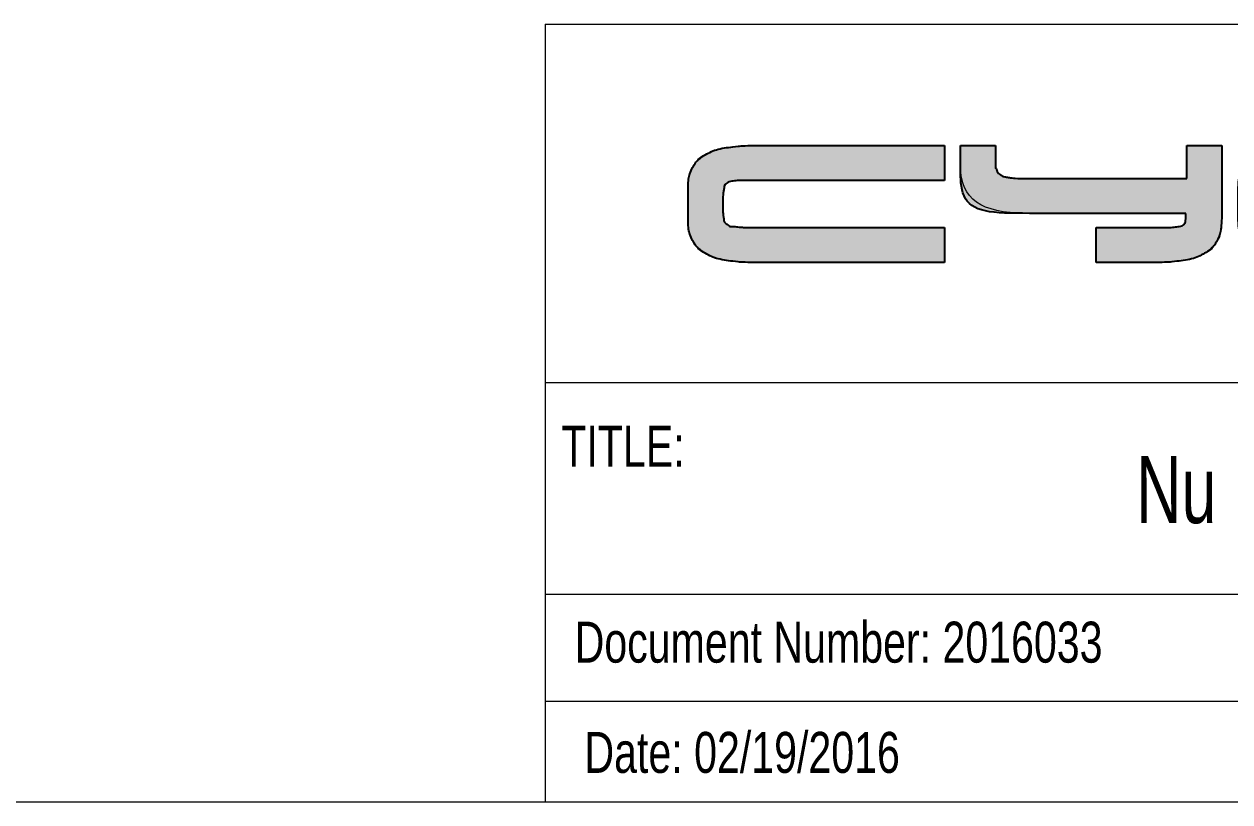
# Model space of a CAD drawing. Header units: millimetres. Extents: x 5 to 292, y 5 to 205.
# Drawn here: x 158.2 to 243.8, y 5 to 60.3 of the extents above; entities that cross this region are included whole.
import ezdxf

# ---------------------------------------------------------------- set-up
doc = ezdxf.new("R2010")
doc.units = ezdxf.units.MM
doc.layers.add('LAYER_1', color=179, linetype='Continuous')
doc.styles.add('SLDTEXTSTYLE0', font='TXT', dxfattribs={"width": 0.75})
doc.styles.add('SLDTEXTSTYLE1', font='TXT', dxfattribs={"width": 0.7})

# ---------------------------------------------------------------- blocks, each defined once
blk = doc.blocks.new('BLOCK 2')
at = {"layer": 'LAYER_1', "lineweight": 0}
for p, q in [((12.252, -6.331), (25.47, -6.331)), ((25.47, -6.331), (25.47, -8.808)), ((26.621, -6.331), (29.098, -6.331)), ((29.098, -6.331), (29.098, -7.847)), ((42.693, -8.67), (42.693, -6.331)), ((42.693, -6.331), (45.17, -6.331)), ((45.17, -6.331), (45.17, -11.285)), ((51.298, -6.331), (64.517, -6.331)), ((64.517, -6.331), (64.517, -8.808)), ((65.68, -6.331), (83.158, -6.331)), ((65.68, -14.64), (65.68, -6.331)), ((83.158, -6.331), (83.158, -8.808)), ((84.263, -14.64), (84.263, -6.331)), ((84.263, -6.331), (86.74, -6.331)), ((86.74, -6.331), (86.74, -14.64)), ((7.273, -11.638), (7.273, -9.333)), ((25.47, -8.808), (12.252, -8.808)), ((31.236, -8.67), (42.693, -8.67)), ((46.32, -11.638), (46.32, -9.333)), ((64.517, -8.808), (51.298, -8.808)), ((68.157, -8.808), (68.136, -9.774)), ((83.158, -8.808), (68.157, -8.808)), ((9.751, -9.972), (9.751, -11)), ((48.797, -9.972), (48.797, -10.647)), ((68.136, -9.774), (77.793, -9.781)), ((77.793, -9.781), (77.793, -12.251)), ((12.252, -12.163), (25.47, -12.163)), ((25.47, -12.163), (25.47, -14.64)), ((36.256, -14.64), (36.256, -12.164)), ((36.256, -12.164), (40.192, -12.164)), ((51.298, -12.163), (64.517, -12.163)), ((64.517, -12.163), (64.517, -14.64)), ((77.793, -12.251), (68.136, -12.251)), ((68.136, -12.251), (68.157, -14.64)), ((25.47, -14.64), (12.252, -14.64)), ((40.192, -14.64), (36.256, -14.64)), ((64.517, -14.64), (51.298, -14.64)), ((68.157, -14.64), (65.68, -14.64)), ((86.74, -14.64), (84.263, -14.64))]:
    blk.add_line(p, q, dxfattribs=at)
for points, degree in [([(8.608, -6.924), (9.022, -6.703), (9.545, -6.546), (10.162, -6.457)], 3), ([(10.162, -6.457), (10.745, -6.374), (11.448, -6.331), (12.252, -6.331)], 3), ([(26.621, -7.817), (26.621, -7.555), (26.621, -6.331)], 2), ([(47.654, -6.924), (48.068, -6.703), (48.591, -6.546), (49.209, -6.457)], 3), ([(49.209, -6.457), (49.791, -6.374), (50.495, -6.331), (51.298, -6.331)], 3), ([(7.596, -7.898), (7.816, -7.492), (8.157, -7.164), (8.608, -6.924)], 3), ([(46.642, -7.898), (46.863, -7.492), (47.204, -7.164), (47.654, -6.924)], 3), ([(7.273, -9.333), (7.273, -8.773), (7.382, -8.29), (7.596, -7.898)], 3), ([(31.248, -11.147), (28.109, -11.142), (26.621, -10.133), (26.621, -7.817)], 3), ([(29.098, -7.847), (29.098, -8.009), (29.12, -7.857), (29.165, -8.027)], 3), ([(29.165, -8.027), (29.204, -8.177), (29.326, -8.315), (29.445, -8.406)], 3), ([(29.445, -8.406), (29.61, -8.53), (29.735, -8.553), (30.016, -8.597)], 3), ([(46.32, -9.333), (46.32, -8.773), (46.429, -8.29), (46.642, -7.898)], 3), ([(10.045, -8.994), (9.885, -9.087), (9.851, -9.226), (9.799, -9.469)], 3), ([(10.668, -8.835), (10.242, -8.882), (10.146, -8.935), (10.045, -8.994)], 3), ([(12.252, -8.808), (11.594, -8.808), (11.047, -8.793), (10.668, -8.835)], 3), ([(30.016, -8.597), (30.328, -8.645), (30.738, -8.67), (31.236, -8.67)], 3), ([(49.091, -8.994), (48.932, -9.087), (48.898, -9.226), (48.846, -9.469)], 3), ([(49.715, -8.835), (49.288, -8.882), (49.193, -8.935), (49.091, -8.994)], 3), ([(51.298, -8.808), (50.64, -8.808), (50.094, -8.793), (49.715, -8.835)], 3), ([(9.799, -9.469), (9.763, -9.765), (9.751, -9.834), (9.751, -9.972)], 3), ([(48.846, -9.469), (48.81, -9.765), (48.797, -9.834), (48.797, -9.972)], 3), ([(9.751, -11), (9.751, -11.138), (9.776, -11.296), (9.801, -11.506)], 3), ([(48.797, -10.647), (48.797, -10.785), (48.822, -11.296), (48.847, -11.506)], 3), ([(7.595, -13.073), (7.382, -12.681), (7.273, -12.198), (7.273, -11.638)], 3), ([(9.801, -11.506), (9.806, -11.514), (9.813, -11.759), (10.026, -11.922)], 3), ([(10.026, -11.922), (10.275, -12.113), (10.403, -12.069), (10.689, -12.1)], 3), ([(42.622, -11.147), (34.386, -11.151), (31.248, -11.147)], 2), ([(41.777, -12.123), (42.198, -12.076), (42.356, -12.051), (42.492, -11.932)], 3), ([(42.492, -11.932), (42.63, -11.813), (42.602, -11.165), (42.622, -11.147)], 3), ([(45.17, -11.285), (45.17, -11.844), (45.062, -12.682), (44.848, -13.074)], 3), ([(46.642, -13.073), (46.429, -12.681), (46.32, -12.198), (46.32, -11.638)], 3), ([(48.847, -11.506), (48.853, -11.514), (48.86, -11.759), (49.073, -11.922)], 3), ([(49.073, -11.922), (49.322, -12.113), (49.45, -12.069), (49.736, -12.1)], 3), ([(10.689, -12.1), (11.069, -12.141), (11.594, -12.163), (12.252, -12.163)], 3), ([(40.192, -12.164), (40.849, -12.164), (41.402, -12.165), (41.777, -12.123)], 3), ([(49.736, -12.1), (50.115, -12.141), (50.641, -12.163), (51.298, -12.163)], 3), ([(8.608, -14.047), (8.157, -13.807), (7.816, -13.48), (7.595, -13.073)], 3), ([(44.848, -13.074), (44.627, -13.48), (44.286, -13.807), (43.836, -14.048)], 3), ([(47.654, -14.047), (47.204, -13.807), (46.863, -13.48), (46.642, -13.073)], 3), ([(10.161, -14.514), (9.545, -14.426), (9.022, -14.268), (8.608, -14.047)], 3), ([(12.252, -14.64), (11.446, -14.64), (10.742, -14.598), (10.161, -14.514)], 3), ([(42.282, -14.514), (41.699, -14.598), (40.996, -14.64), (40.192, -14.64)], 3), ([(43.836, -14.048), (43.422, -14.269), (42.899, -14.425), (42.282, -14.514)], 3), ([(49.208, -14.514), (48.591, -14.426), (48.068, -14.268), (47.654, -14.047)], 3), ([(51.298, -14.64), (50.492, -14.64), (49.789, -14.598), (49.208, -14.514)], 3)]:
    blk.add_open_spline(points, degree=degree, dxfattribs=at)

msp = doc.modelspace()

# ---------------------------------------------------------------- hatches: boundary and pattern name
at = {"layer": 'LAYER_1'}
h = msp.add_hatch(color=250, dxfattribs=at)
edge = h.paths.add_edge_path(flags=0)
edge.add_line((223.522, 45.841), (223.522, 43.364))
edge.add_line((223.522, 43.364), (210.303, 43.364))
edge.add_spline(control_points=[(210.303, 43.364), (209.497, 43.364), (208.794, 43.407), (208.213, 43.491), (207.596, 43.579), (207.073, 43.737), (206.659, 43.957), (206.208, 44.197), (205.868, 44.525), (205.647, 44.931), (205.434, 45.323), (205.325, 45.806), (205.325, 46.367)], knot_values=[0, 0, 0, 0, 1, 2, 3, 4, 5, 6, 7, 8, 9, 10, 10, 10, 10], weights=[1, 1, 1, 1, 1, 1, 1, 1, 1, 1, 1, 1, 1], degree=3, periodic=0)
edge.add_line((205.325, 46.367), (205.325, 48.671))
edge.add_spline(control_points=[(205.325, 48.671), (205.325, 49.231), (205.434, 49.714), (205.647, 50.107), (205.868, 50.513), (206.208, 50.84), (206.659, 51.081), (207.073, 51.301), (207.596, 51.459), (208.213, 51.547), (208.796, 51.631), (209.5, 51.673), (210.303, 51.673)], knot_values=[0, 0, 0, 0, 1, 2, 3, 4, 5, 6, 7, 8, 9, 10, 10, 10, 10], weights=[1, 1, 1, 1, 1, 1, 1, 1, 1, 1, 1, 1, 1], degree=3, periodic=0)
edge.add_line((210.303, 51.673), (223.522, 51.673))
edge.add_line((223.522, 51.673), (223.522, 49.196))
edge.add_line((223.522, 49.196), (210.303, 49.196))
edge.add_spline(control_points=[(210.303, 49.196), (209.645, 49.196), (209.099, 49.212), (208.72, 49.17), (208.293, 49.123), (208.198, 49.07), (208.096, 49.01), (207.936, 48.917), (207.902, 48.778), (207.851, 48.536), (207.815, 48.24), (207.802, 48.171), (207.802, 48.033)], knot_values=[0, 0, 0, 0, 1, 2, 3, 4, 5, 6, 7, 8, 9, 10, 10, 10, 10], weights=[1, 1, 1, 1, 1, 1, 1, 1, 1, 1, 1, 1, 1], degree=3, periodic=0)
edge.add_line((207.802, 48.033), (207.802, 47.005))
edge.add_spline(control_points=[(207.802, 47.005), (207.802, 46.867), (207.827, 46.709), (207.852, 46.499), (207.858, 46.491), (207.865, 46.245), (208.078, 46.082), (208.327, 45.892), (208.454, 45.936), (208.741, 45.905), (209.121, 45.864), (209.646, 45.841), (210.303, 45.841)], knot_values=[0, 0, 0, 0, 1, 2, 3, 4, 5, 6, 7, 8, 9, 10, 10, 10, 10], weights=[1, 1, 1, 1, 1, 1, 1, 1, 1, 1, 1, 1, 1], degree=3, periodic=0)
edge.add_line((210.303, 45.841), (223.522, 45.841))
h = msp.add_hatch(color=250, dxfattribs=at)
edge = h.paths.add_edge_path(flags=0)
edge.add_spline(control_points=[(243.222, 46.719), (243.222, 46.16), (243.113, 45.323), (242.899, 44.931), (242.678, 44.525), (242.338, 44.197), (241.888, 43.957), (241.473, 43.736), (240.951, 43.579), (240.333, 43.491), (239.751, 43.406), (239.047, 43.364), (238.243, 43.364)], knot_values=[0, 0, 0, 0, 1, 2, 3, 4, 5, 6, 7, 8, 9, 10, 10, 10, 10], weights=[1, 1, 1, 1, 1, 1, 1, 1, 1, 1, 1, 1, 1], degree=3, periodic=0)
edge.add_line((238.243, 43.364), (234.308, 43.364))
edge.add_line((234.308, 43.364), (234.308, 45.841))
edge.add_line((234.308, 45.841), (238.243, 45.841))
edge.add_spline(control_points=[(238.243, 45.841), (238.901, 45.841), (239.454, 45.84), (239.828, 45.882), (240.249, 45.929), (240.407, 45.954), (240.544, 46.072), (240.681, 46.192), (240.654, 46.84), (240.674, 46.858)], knot_values=[0, 0, 0, 0, 1, 2, 3, 4, 5, 6, 7, 7, 7, 7], weights=[1, 1, 1, 1, 1, 1, 1, 1, 1, 1], degree=3, periodic=0)
edge.add_spline(control_points=[(240.674, 46.858), (232.438, 46.854), (229.299, 46.858), (226.161, 46.863), (224.672, 47.872), (224.672, 50.188), (224.672, 50.449), (224.672, 51.673)], knot_values=[0, 0, 0, 0, 1, 2, 3, 4, 5, 5, 5, 5], weights=[1, 1, 1, 1, 1, 1, 1, 1], degree=3, periodic=0)
edge.add_line((224.672, 51.673), (227.149, 51.673))
edge.add_line((227.149, 51.673), (227.149, 50.158))
edge.add_spline(control_points=[(227.149, 50.158), (227.149, 49.996), (227.171, 50.148), (227.216, 49.978), (227.256, 49.828), (227.377, 49.689), (227.497, 49.599), (227.662, 49.474), (227.786, 49.452), (228.067, 49.408), (228.379, 49.36), (228.79, 49.335), (229.287, 49.335)], knot_values=[0, 0, 0, 0, 1, 2, 3, 4, 5, 6, 7, 8, 9, 10, 10, 10, 10], weights=[1, 1, 1, 1, 1, 1, 1, 1, 1, 1, 1, 1, 1], degree=3, periodic=0)
edge.add_line((229.287, 49.335), (240.744, 49.335))
edge.add_line((240.744, 49.335), (240.744, 51.673))
edge.add_line((240.744, 51.673), (243.222, 51.673))
edge.add_line((243.222, 51.673), (243.222, 46.719))

# ---------------------------------------------------------------- linework, layer by layer
at = {"color": 7, "linetype": 'Continuous', "lineweight": 0}
for p, q in [((195.167, 60.3), (292.245, 60.3)), ((195.167, 60.3), (195.167, 5.05)), ((292.245, 34.826), (195.167, 34.826)), ((195.167, 19.809), (292.245, 19.809)), ((195.167, 12.199), (292.245, 12.199)), ((5.245, 5.05), (292.245, 5.05))]:
    msp.add_line(p, q, dxfattribs=at)
at = {"layer": 'LAYER_1'}
for p, q in [((210.303, 51.673), (223.522, 51.673)), ((223.522, 51.673), (223.522, 49.196)), ((224.672, 51.673), (227.149, 51.673)), ((227.149, 51.673), (227.149, 50.158)), ((240.744, 49.335), (240.744, 51.673)), ((240.744, 51.673), (243.222, 51.673)), ((243.222, 51.673), (243.222, 46.719)), ((223.522, 49.196), (210.303, 49.196)), ((229.287, 49.335), (240.744, 49.335)), ((205.325, 46.367), (205.325, 48.671)), ((207.802, 48.033), (207.802, 47.005)), ((210.303, 45.841), (223.522, 45.841)), ((223.522, 45.841), (223.522, 43.364)), ((234.308, 43.364), (234.308, 45.841)), ((234.308, 45.841), (238.243, 45.841)), ((223.522, 43.364), (210.303, 43.364)), ((238.243, 43.364), (234.308, 43.364))]:
    msp.add_line(p, q, dxfattribs=at)
for points in [[(205.325, 48.671), (205.325, 49.231), (205.434, 49.714), (205.647, 50.107), (205.868, 50.513), (206.208, 50.84), (206.659, 51.081), (207.073, 51.301), (207.596, 51.459), (208.213, 51.547), (208.796, 51.631), (209.5, 51.673), (210.303, 51.673)], [(240.674, 46.858), (232.438, 46.854), (229.299, 46.858), (226.161, 46.863), (224.672, 47.872), (224.672, 50.188), (224.672, 50.449), (224.672, 51.673)], [(227.149, 50.158), (227.149, 49.996), (227.171, 50.148), (227.216, 49.978), (227.256, 49.828), (227.377, 49.689), (227.497, 49.599), (227.662, 49.474), (227.786, 49.452), (228.067, 49.408), (228.379, 49.36), (228.79, 49.335), (229.287, 49.335)], [(210.303, 49.196), (209.645, 49.196), (209.099, 49.212), (208.72, 49.17), (208.293, 49.123), (208.198, 49.07), (208.096, 49.01), (207.936, 48.917), (207.902, 48.778), (207.851, 48.536), (207.815, 48.24), (207.802, 48.171), (207.802, 48.033)], [(210.303, 43.364), (209.497, 43.364), (208.794, 43.407), (208.213, 43.491), (207.596, 43.579), (207.073, 43.737), (206.659, 43.957), (206.208, 44.197), (205.868, 44.525), (205.647, 44.931), (205.434, 45.323), (205.325, 45.806), (205.325, 46.367)], [(207.802, 47.005), (207.802, 46.867), (207.827, 46.709), (207.852, 46.499), (207.858, 46.491), (207.865, 46.245), (208.078, 46.082), (208.327, 45.892), (208.454, 45.936), (208.741, 45.905), (209.121, 45.864), (209.646, 45.841), (210.303, 45.841)], [(238.243, 45.841), (238.901, 45.841), (239.454, 45.84), (239.828, 45.882), (240.249, 45.929), (240.407, 45.954), (240.544, 46.072), (240.681, 46.192), (240.654, 46.84), (240.674, 46.858)], [(243.222, 46.719), (243.222, 46.16), (243.113, 45.323), (242.899, 44.931), (242.678, 44.525), (242.338, 44.197), (241.888, 43.957), (241.473, 43.736), (240.951, 43.579), (240.333, 43.491), (239.751, 43.406), (239.047, 43.364), (238.243, 43.364)]]:
    msp.add_open_spline(points, degree=3, dxfattribs=at)

# ---------------------------------------------------------------- block references
at = {"color": 7, "linetype": 'Continuous'}
msp.add_blockref('BLOCK 2', (198.051, 58.005), dxfattribs=at)

# ---------------------------------------------------------------- texts
at = {"color": 7, "linetype": 'Continuous', "lineweight": 0}
for s, insert, char_height, attachment_point, style in [('TITLE:', (196.323, 31.766), 2.9104, 1, 'SLDTEXTSTYLE0'), ('Nu Multi 8', (247.175, 29.614), 4.7625, 2, 'SLDTEXTSTYLE1'), ('Document Number: 2016033', (197.272, 17.853), 2.91042, 1, 'SLDTEXTSTYLE0'), ('Date: 02/19/2016', (197.967, 10.022), 2.91042, 1, 'SLDTEXTSTYLE0')]:
    msp.add_mtext(s, dxfattribs=dict(at, insert=insert, char_height=char_height, attachment_point=attachment_point, style=style))

doc.saveas('drawing.dxf')
